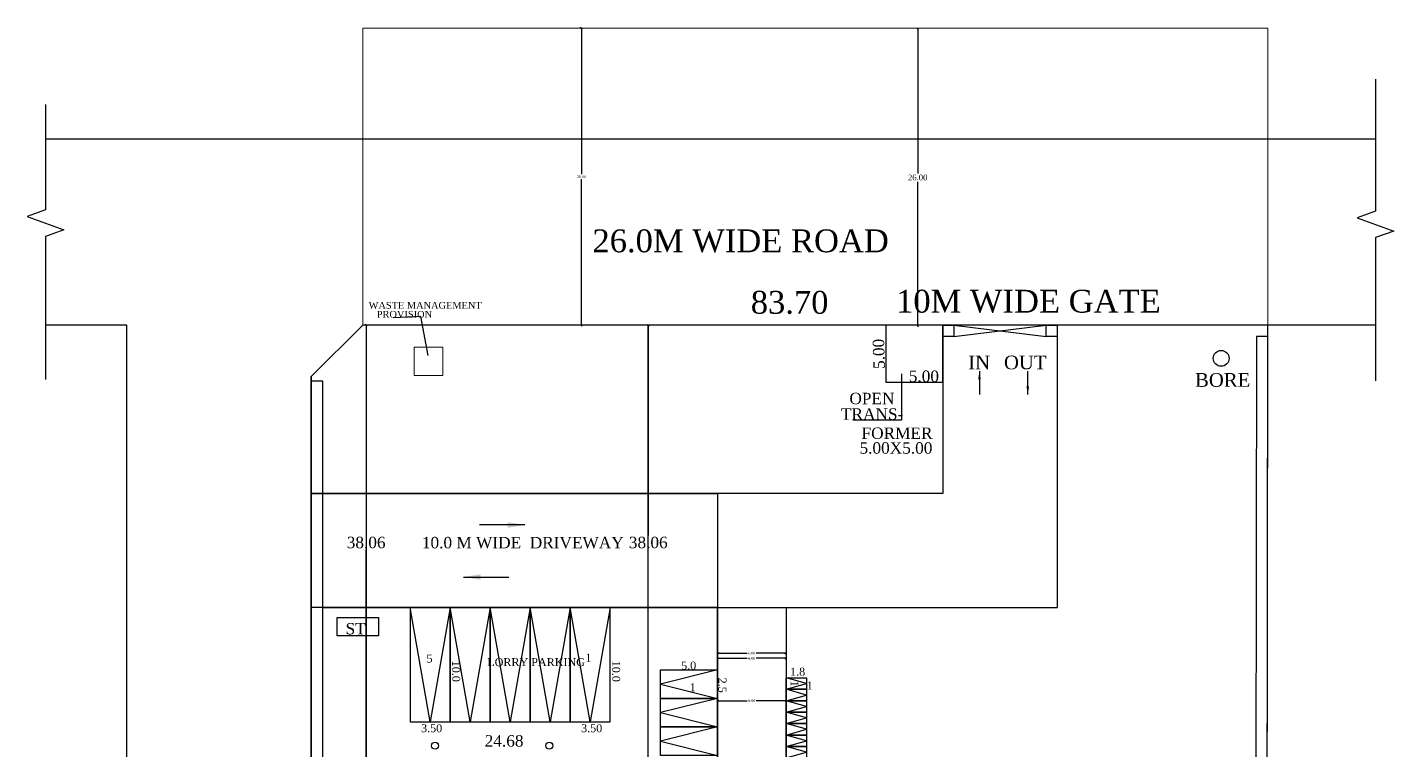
# Model space of a CAD drawing. Header units: metres. Extents: x 9436 to 9850, y -3407 to -3224.
# Drawn here: x 9730.1 to 9849.7, y -3287.8 to -3224.5 of the extents above; entities that cross this region are included whole.
import ezdxf

# ---------------------------------------------------------------- set-up
doc = ezdxf.new("R2010")
doc.units = ezdxf.units.M
doc.header["$MEASUREMENT"] = 0
for name, color, linetype in [('AS_AT_SITE', 1, 'Continuous'), ('BLK_1_LVL_0_FRONT_SETBACK', 2, 'Continuous'), ('DRIVE_WAY', 7, 'Continuous'), ('FMB_OR_PLR', 1, 'Continuous'), ('LORRY_PARKING', 7, 'Continuous'), ('PER_AISLE_WIDTH', 7, 'Continuous'), ('PLOT_BOUNDARY', 70, 'Continuous'), ('RWH', 130, 'Continuous'), ('SUPER_IMPOSED', 1, 'Continuous'), ('TRANSFORMER_YARD', 7, 'Continuous'), ('TWO_WHEELER_DRIVE_WAY', 6, 'Continuous')]:
    doc.layers.add(name, color=color, linetype=linetype)
doc.layers.add('PARKING_SLOT', color=30, linetype='Continuous', plot=False)
doc.layers.add('TWO_WHEELER_PARKING', color=2, linetype='Continuous', plot=False)
doc.layers.add('ROAD_WIDTH', color=7, linetype='Continuous', lineweight=5)
doc.layers.add('WASTE_DISPOSAL', color=7, linetype='Continuous', lineweight=0)
doc.styles.add('Isa-', font='times.ttf')
doc.styles.get("Standard").update_dxf_attribs({"font": 'arial.ttf'})
doc.styles.add('STYLE2', font='times.ttf')
doc.dimstyles.new('ISO-25', dxfattribs={"dimscale": 0, "dimtxt": 0.23, "dimasz": 0.15, "dimexe": 1.25, "dimexo": 0.625, "dimgap": 0.11, "dimtad": 0, "dimtih": 1, "dimtoh": 1, "dimzin": 1, "dimdsep": 46, "dimtxsty": 'STYLE2', "dimblk": 'OBLIQUE', "dimcen": 0, "dimse1": 1, "dimse2": 1, "dimclrd": 1, "dimclrt": 3, "dimadec": 0, "dimazin": 2, "dimtfac": 1, "dimtix": 1, "dimtofl": 0, "dimtmove": 0, "dimatfit": 3, "dimfxl": 0, "dimtolj": 1, "dimarcsym": 0})
doc.dimstyles.get("Standard").update_dxf_attribs({"dimtxt": 0.18, "dimasz": 0.18, "dimexe": 0.18, "dimexo": 0.0625, "dimgap": 0.09, "dimtad": 0, "dimtih": 1, "dimtoh": 1, "dimdec": 4, "dimzin": 0, "dimdsep": 46, "dimtxsty": 'Standard', "dimcen": 0.09, "dimadec": 0, "dimazin": 0, "dimtfac": 1, "dimtdec": 4, "dimtofl": 0, "dimtmove": 0, "dimatfit": 3, "dimfxl": 0, "dimtolj": 1, "dimtzin": 0, "dimarcsym": 0})

# ---------------------------------------------------------------- blocks, each defined once
blk = doc.blocks.new('_Oblique')
at = {"color": 0, "linetype": 'ByBlock', "lineweight": -2}
blk.add_line((-0.5, -0.5), (0.5, 0.5), dxfattribs=at)
blk = doc.blocks.new('*D307')
at = {"color": 1, "lineweight": -2}
for p, q in [((9759.79, -3250.56), (9759.79, -3268.97)), ((9759.79, -3288.62), (9759.79, -3270.21))]:
    blk.add_line(p, q, dxfattribs=at)
at = {"layer": 'Defpoints', "color": 0}
for p in [(9759.79, -3250.56), (9759.79, -3250.56), (9759.79, -3288.62)]:
    blk.add_point(p, dxfattribs=at)
at = {"color": 1, "lineweight": -2, "xscale": 0.15, "yscale": 0.15, "zscale": 0.15}
for p, rotation in [((9759.79, -3250.56), 90), ((9759.79, -3288.62), 270)]:
    blk.add_blockref('_Oblique', p, dxfattribs=dict(at, rotation=rotation))
at = {"color": 3, "insert": (9759.79, -3269.59), "char_height": 1, "attachment_point": 5, "style": 'STYLE2'}
blk.add_mtext('\\A1;38.06', dxfattribs=at)
blk = doc.blocks.new('*D308')
at = {"color": 1, "lineweight": -2}
for p, q in [((9784.47, -3250.56), (9784.47, -3268.97)), ((9784.47, -3288.62), (9784.47, -3270.21))]:
    blk.add_line(p, q, dxfattribs=at)
at = {"layer": 'Defpoints', "color": 0}
for p in [(9784.47, -3250.56), (9784.47, -3250.56), (9784.47, -3288.62)]:
    blk.add_point(p, dxfattribs=at)
at = {"color": 1, "lineweight": -2, "xscale": 0.15, "yscale": 0.15, "zscale": 0.15}
for p, rotation in [((9784.47, -3250.56), 89.9999017881901), ((9784.47, -3288.62), 269.9999017881901)]:
    blk.add_blockref('_Oblique', p, dxfattribs=dict(at, rotation=rotation))
at = {"color": 3, "insert": (9784.47, -3269.59), "char_height": 1, "attachment_point": 5, "style": 'STYLE2'}
blk.add_mtext('\\A1;38.06', dxfattribs=at)
blk = doc.blocks.new('*D317')
at = {"layer": 'Defpoints', "color": 0}
for p in [(9790.53, -3275.28), (9796.53, -3275.28), (9790.53, -3279.27)]:
    blk.add_point(p, dxfattribs=at)
at = {"layer": 'DRIVE_WAY', "color": 1, "lineweight": -2}
for p, q in [((9790.53, -3279.27), (9793.13, -3279.27)), ((9796.53, -3279.27), (9793.92, -3279.27))]:
    blk.add_line(p, q, dxfattribs=at)
at = {"layer": 'DRIVE_WAY', "color": 1, "lineweight": -2, "xscale": 0.15, "yscale": 0.15, "zscale": 0.15, "rotation": 180}
blk.add_blockref('_Oblique', (9790.53, -3279.27), dxfattribs=at)
at = {"layer": 'DRIVE_WAY', "color": 1, "lineweight": -2, "xscale": 0.15, "yscale": 0.15, "zscale": 0.15}
blk.add_blockref('_Oblique', (9796.53, -3279.27), dxfattribs=at)
at = {"layer": 'DRIVE_WAY', "color": 3, "insert": (9793.53, -3279.27), "char_height": 0.23, "attachment_point": 5, "style": 'STYLE2'}
blk.add_mtext('\\A1;6.00', dxfattribs=at)
blk = doc.blocks.new('*D318')
at = {"layer": 'Defpoints', "color": 0}
for p in [(9790.53, -3275.28), (9796.53, -3275.28), (9790.53, -3283.43)]:
    blk.add_point(p, dxfattribs=at)
at = {"layer": 'PER_AISLE_WIDTH', "color": 1, "lineweight": -2}
for p, q in [((9790.53, -3283.43), (9793.13, -3283.43)), ((9796.53, -3283.43), (9793.92, -3283.43))]:
    blk.add_line(p, q, dxfattribs=at)
at = {"layer": 'PER_AISLE_WIDTH', "color": 1, "lineweight": -2, "xscale": 0.15, "yscale": 0.15, "zscale": 0.15, "rotation": 180}
blk.add_blockref('_Oblique', (9790.53, -3283.43), dxfattribs=at)
at = {"layer": 'PER_AISLE_WIDTH', "color": 1, "lineweight": -2, "xscale": 0.15, "yscale": 0.15, "zscale": 0.15}
blk.add_blockref('_Oblique', (9796.53, -3283.43), dxfattribs=at)
at = {"layer": 'PER_AISLE_WIDTH', "color": 3, "insert": (9793.53, -3283.43), "char_height": 0.23, "attachment_point": 5, "style": 'STYLE2'}
blk.add_mtext('\\A1;6.00', dxfattribs=at)
blk = doc.blocks.new('*D319')
at = {"layer": 'Defpoints', "color": 0}
for p in [(9790.53, -3275.28), (9796.53, -3275.28), (9790.53, -3279.72)]:
    blk.add_point(p, dxfattribs=at)
at = {"layer": 'TWO_WHEELER_DRIVE_WAY', "color": 1, "lineweight": -2}
for p, q in [((9790.53, -3279.72), (9793.13, -3279.72)), ((9796.53, -3279.72), (9793.92, -3279.72))]:
    blk.add_line(p, q, dxfattribs=at)
at = {"layer": 'TWO_WHEELER_DRIVE_WAY', "color": 1, "lineweight": -2, "xscale": 0.15, "yscale": 0.15, "zscale": 0.15, "rotation": 180}
blk.add_blockref('_Oblique', (9790.53, -3279.72), dxfattribs=at)
at = {"layer": 'TWO_WHEELER_DRIVE_WAY', "color": 1, "lineweight": -2, "xscale": 0.15, "yscale": 0.15, "zscale": 0.15}
blk.add_blockref('_Oblique', (9796.53, -3279.72), dxfattribs=at)
at = {"layer": 'TWO_WHEELER_DRIVE_WAY', "color": 3, "insert": (9793.53, -3279.72), "char_height": 0.23, "attachment_point": 5, "style": 'STYLE2'}
blk.add_mtext('\\A1;6.00', dxfattribs=at)
blk = doc.blocks.new('*D305')
at = {"layer": 'Defpoints', "color": 0, "ltscale": 2}
for p in [(9808.04, -3224.63), (9811.3, -3224.63), (9811.3, -3250.63)]:
    blk.add_point(p, dxfattribs=at)
at = {"layer": 'TRANSFORMER_YARD', "color": 1, "lineweight": -2, "ltscale": 2}
for p, q in [((9808.04, -3224.63), (9808.04, -3237.27)), ((9808.04, -3250.63), (9808.04, -3238))]:
    blk.add_line(p, q, dxfattribs=at)
at = {"layer": 'TRANSFORMER_YARD', "color": 1, "lineweight": -2, "ltscale": 2, "xscale": 0.15, "yscale": 0.15, "zscale": 0.15}
for p, rotation in [((9808.04, -3224.63), 90), ((9808.04, -3250.63), 270)]:
    blk.add_blockref('_Oblique', p, dxfattribs=dict(at, rotation=rotation))
at = {"layer": 'TRANSFORMER_YARD', "color": 3, "lineweight": 25, "ltscale": 2, "insert": (9808.04, -3237.63), "char_height": 0.5, "attachment_point": 5, "style": 'STYLE2'}
blk.add_mtext('\\A1;26.00', dxfattribs=at)
blk = doc.blocks.new('*D320')
at = {"layer": 'Defpoints', "color": 0}
for p in [(9778.62, -3224.56), (9778.62, -3224.56), (9778.62, -3250.56)]:
    blk.add_point(p, dxfattribs=at)
at = {"layer": 'ROAD_WIDTH', "color": 1, "lineweight": -2}
for p, q in [((9778.62, -3224.56), (9778.62, -3237.33)), ((9778.62, -3250.56), (9778.62, -3237.79))]:
    blk.add_line(p, q, dxfattribs=at)
at = {"layer": 'ROAD_WIDTH', "color": 1, "lineweight": -2, "xscale": 0.15, "yscale": 0.15, "zscale": 0.15}
for p, rotation in [((9778.62, -3224.56), 90), ((9778.62, -3250.56), 270)]:
    blk.add_blockref('_Oblique', p, dxfattribs=dict(at, rotation=rotation))
at = {"layer": 'ROAD_WIDTH', "color": 3, "insert": (9778.62, -3237.56), "char_height": 0.23, "attachment_point": 5, "style": 'STYLE2'}
blk.add_mtext('\\A1;26.00', dxfattribs=at)

msp = doc.modelspace()

# ---------------------------------------------------------------- linework, layer by layer
at = {"color": 7}
for p, q in [((9848.08438, -3234.28341), (9731.7466, -3234.28341)), ((9738.85828, -3250.55901), (9731.7466, -3250.55901)), ((9738.85828, -3398.20906), (9738.85828, -3250.55901)), ((9848.08438, -3250.55916), (9759.48674, -3250.55916)), ((9810.24275, -3250.55926), (9810.24275, -3251.55926)), ((9811.21642, -3250.55926), (9819.26909, -3251.55927)), ((9811.21642, -3251.55925), (9819.26909, -3250.55928)), ((9820.24275, -3250.55928), (9820.24275, -3251.55928)), ((9810.24275, -3251.55926), (9810.24275, -3265.27944)), ((9820.24275, -3251.55926), (9820.24275, -3275.27944)), ((9754.98674, -3398.20906), (9754.98674, -3255.05916)), ((9810.24275, -3265.27944), (9754.98674, -3265.27944)), ((9755.98674, -3265.27944), (9786.52676, -3265.27944)), ((9790.52676, -3275.27944), (9754.98674, -3275.27944)), ((9755.98674, -3275.27944), (9790.52676, -3275.27944)), ((9790.52676, -3275.27944), (9790.52676, -3389.95901)), ((9796.52676, -3275.27944), (9796.52676, -3389.95901)), ((9796.52676, -3275.27944), (9820.24275, -3275.27944))]:
    msp.add_line(p, q, dxfattribs=at)
at = {"color": 7, "linetype": 'Continuous'}
for points in [[(9848.08438, -3229.03255), (9848.08438, -3240.57097), (9846.48676, -3241.15245), (9849.682, -3242.31542), (9848.08438, -3242.89691), (9848.08438, -3255.43051)], [(9731.7466, -3231.24318), (9731.7466, -3240.46576), (9730.14899, -3241.04725), (9733.34422, -3242.21022), (9731.7466, -3242.79171), (9731.7466, -3255.32531)]]:
    msp.add_lwpolyline(points, dxfattribs=at)
at = {"color": 7}
for points in [[(9754.98674, -3255.05901), (9754.98674, -3389.95901), (9838.48674, -3389.95901), (9838.68674, -3250.55916), (9759.48674, -3250.55902)], [(9811.21642, -3250.55926), (9811.21642, -3251.55925), (9810.24275, -3251.55925), (9810.24275, -3250.55926)], [(9820.24275, -3250.55928), (9820.24275, -3251.55927), (9819.26909, -3251.55927), (9819.26909, -3250.55928)]]:
    msp.add_lwpolyline(points, close=True, dxfattribs=at)
for points in [[(9754.98674, -3389.95901), (9838.48674, -3389.95901), (9838.68674, -3250.55916)], [(9767.13871, -3275.27944), (9765.38871, -3285.27944), (9763.63871, -3275.27944)], [(9770.63871, -3275.27944), (9768.88871, -3285.27944), (9767.13871, -3275.27944)], [(9774.13871, -3275.27944), (9772.38871, -3285.27944), (9770.63871, -3275.27944)], [(9777.63871, -3275.27944), (9775.88871, -3285.27944), (9774.13871, -3275.27944)], [(9781.13871, -3275.27944), (9779.38871, -3285.27944), (9777.63871, -3275.27944)], [(9790.52676, -3280.72311), (9785.52676, -3281.97311), (9790.52676, -3283.22311)], [(9796.52676, -3282.43374), (9798.32676, -3281.93374), (9796.52676, -3281.43374)], [(9790.52676, -3283.22311), (9785.52676, -3284.47311), (9790.52676, -3285.72311)], [(9796.52676, -3283.43374), (9798.32676, -3282.93374), (9796.52676, -3282.43374)], [(9796.52676, -3284.43374), (9798.32676, -3283.93374), (9796.52676, -3283.43374)], [(9796.52676, -3285.43374), (9798.32676, -3284.93374), (9796.52676, -3284.43374)], [(9790.52676, -3285.72311), (9785.52676, -3286.97311), (9790.52676, -3288.22311)], [(9796.52676, -3286.43374), (9798.32676, -3285.93374), (9796.52676, -3285.43374)], [(9796.52676, -3287.43374), (9798.32676, -3286.93374), (9796.52676, -3286.43374)], [(9796.52676, -3288.43374), (9798.32676, -3287.93374), (9796.52676, -3287.43374)]]:
    msp.add_lwpolyline(points, dxfattribs=at)
at = {"color": 6}
for points in [[(9790.52676, -3275.27944), (9754.98674, -3275.27944), (9754.98674, -3265.27944), (9790.52676, -3265.27944)], [(9757.25686, -3276.15122), (9760.86423, -3276.15122), (9760.86423, -3277.7596), (9757.25686, -3277.7596)], [(9796.52676, -3389.95901), (9790.52676, -3389.95901), (9790.52676, -3275.27944), (9796.52676, -3275.27944)]]:
    msp.add_lwpolyline(points, close=True, dxfattribs=at)
msp.add_circle((9834.59013, -3253.4661), 0.69311, dxfattribs=at)
at = {"color": 7}
for centre in [(9765.81886, -3287.36639), (9775.81886, -3287.36639)]:
    msp.add_circle(centre, 0.30308, dxfattribs=at)
at = {"layer": 'AS_AT_SITE', "color": 6}
msp.add_lwpolyline([(9754.98674, -3255.05901), (9754.98674, -3389.95901), (9838.48674, -3389.95901), (9838.68674, -3250.55916), (9759.48674, -3250.55902)], close=True, dxfattribs=at)
at = {"layer": 'BLK_1_LVL_0_FRONT_SETBACK', "color": 2}
msp.add_lwpolyline([(9759.78674, -3288.61916), (9784.46674, -3288.6192), (9784.46681, -3250.55916), (9759.78681, -3250.55916)], close=True, dxfattribs=at)
at = {"layer": 'DRIVE_WAY', "color": 255}
for points in [[(9790.52676, -3275.27944), (9754.98674, -3275.27944), (9754.98674, -3265.27944), (9790.52676, -3265.27944)], [(9796.52676, -3389.95901), (9790.52676, -3389.95901), (9790.52676, -3275.27944), (9796.52676, -3275.27944)]]:
    msp.add_lwpolyline(points, close=True, dxfattribs=at)
at = {"layer": 'FMB_OR_PLR', "color": 70}
msp.add_lwpolyline([(9754.98674, -3255.05901), (9754.98674, -3389.95901), (9838.48674, -3389.95901), (9838.68674, -3250.55916), (9759.48674, -3250.55902)], close=True, dxfattribs=at)
at = {"layer": 'LORRY_PARKING', "color": 175, "ltscale": 400}
for points in [[(9767.13871, -3275.27944), (9763.63871, -3275.27944), (9763.63871, -3285.27944), (9767.13871, -3285.27944)], [(9770.63871, -3275.27944), (9767.13871, -3275.27944), (9767.13871, -3285.27944), (9770.63871, -3285.27944)], [(9774.13871, -3275.27944), (9770.63871, -3275.27944), (9770.63871, -3285.27944), (9774.13871, -3285.27944)], [(9777.63871, -3275.27944), (9774.13871, -3275.27944), (9774.13871, -3285.27944), (9777.63871, -3285.27944)], [(9781.13871, -3275.27944), (9777.63871, -3275.27944), (9777.63871, -3285.27944), (9781.13871, -3285.27944)]]:
    msp.add_lwpolyline(points, close=True, dxfattribs=at)
at = {"layer": 'PARKING_SLOT', "linetype": 'Continuous'}
for points in [[(9790.52676, -3280.72311), (9790.52676, -3283.22311), (9785.52676, -3283.22311), (9785.52676, -3280.72311)], [(9790.52676, -3283.22311), (9790.52676, -3285.72311), (9785.52676, -3285.72311), (9785.52676, -3283.22311)], [(9790.52676, -3285.72311), (9790.52676, -3288.22311), (9785.52676, -3288.22311), (9785.52676, -3285.72311)]]:
    msp.add_lwpolyline(points, close=True, dxfattribs=at)
at = {"layer": 'PER_AISLE_WIDTH', "color": 5}
for points in [[(9790.52676, -3275.27944), (9754.98674, -3275.27944), (9754.98674, -3265.27944), (9790.52676, -3265.27944)], [(9796.52676, -3389.95901), (9790.52676, -3389.95901), (9790.52676, -3275.27944), (9796.52676, -3275.27944)]]:
    msp.add_lwpolyline(points, close=True, dxfattribs=at)
at = {"layer": 'PLOT_BOUNDARY', "color": 70, "linetype": 'ByBlock'}
msp.add_lwpolyline([(9754.98674, -3255.05901), (9754.98674, -3389.95901), (9838.48674, -3389.95901), (9838.68674, -3250.55916), (9759.48674, -3250.55902)], close=True, dxfattribs=at)
at = {"layer": 'ROAD_WIDTH', "color": 2}
msp.add_lwpolyline([(9759.48628, -3250.55916), (9838.68674, -3250.55916), (9838.68674, -3224.5593), (9759.48628, -3224.5593)], close=True, dxfattribs=at)
at = {"layer": 'RWH', "color": 130}
msp.add_lwpolyline([(9837.68531, -3251.5593), (9837.48818, -3388.95916), (9755.98674, -3388.95916), (9755.98674, -3255.47337), (9754.98674, -3255.47337), (9754.98674, -3389.95901), (9838.48674, -3389.95901), (9838.68531, -3251.5593)], close=True, dxfattribs=at)
at = {"layer": 'SUPER_IMPOSED', "color": 5}
msp.add_lwpolyline([(9754.98674, -3255.05901), (9754.98674, -3389.95901), (9838.48674, -3389.95901), (9838.68674, -3250.55916), (9759.48674, -3250.55902)], close=True, dxfattribs=at)
at = {"layer": 'TRANSFORMER_YARD', "color": 7, "lineweight": 25, "ltscale": 2}
msp.add_lwpolyline([(9805.24275, -3255.55926), (9810.24275, -3255.55926), (9810.24275, -3250.55926), (9805.24275, -3250.55926)], close=True, dxfattribs=at)
at = {"layer": 'TWO_WHEELER_DRIVE_WAY', "color": 6}
for points in [[(9790.52676, -3275.27944), (9754.98674, -3275.27944), (9754.98674, -3265.27944), (9790.52676, -3265.27944)], [(9796.52676, -3389.95901), (9790.52676, -3389.95901), (9790.52676, -3275.27944), (9796.52676, -3275.27944)]]:
    msp.add_lwpolyline(points, close=True, dxfattribs=at)
at = {"layer": 'TWO_WHEELER_PARKING', "color": 2, "lineweight": 25, "ltscale": 2}
for points in [[(9798.32676, -3282.43374), (9796.52676, -3282.43374), (9796.52676, -3281.43374), (9798.32676, -3281.43374)], [(9798.32676, -3283.43374), (9796.52676, -3283.43374), (9796.52676, -3282.43374), (9798.32676, -3282.43374)], [(9798.32676, -3284.43374), (9796.52676, -3284.43374), (9796.52676, -3283.43374), (9798.32676, -3283.43374)], [(9798.32676, -3285.43374), (9796.52676, -3285.43374), (9796.52676, -3284.43374), (9798.32676, -3284.43374)], [(9798.32676, -3286.43374), (9796.52676, -3286.43374), (9796.52676, -3285.43374), (9798.32676, -3285.43374)], [(9798.32676, -3287.43374), (9796.52676, -3287.43374), (9796.52676, -3286.43374), (9798.32676, -3286.43374)], [(9798.32676, -3288.43374), (9796.52676, -3288.43374), (9796.52676, -3287.43374), (9798.32676, -3287.43374)]]:
    msp.add_lwpolyline(points, close=True, dxfattribs=at)
at = {"layer": 'WASTE_DISPOSAL', "color": 2}
msp.add_lwpolyline([(9766.49985, -3252.46849), (9763.99985, -3252.46849), (9763.99985, -3254.96849), (9766.49985, -3254.96849)], close=True, dxfattribs=at)

# ---------------------------------------------------------------- texts
at = {"color": 6, "style": 'Isa-'}
for s, height, p in [('26.0M WIDE ROAD', 2, (9779.5887, -3244.1752)), ('10M WIDE GATE', 2, (9806.15007, -3249.45965)), ('5.00', 1, (9807.26285, -3255.52726)), ('OPEN ', 1, (9802.06922, -3257.47638)), ('TRANS-', 1, (9801.3305, -3258.83764)), ('FORMER', 1, (9803.12992, -3260.51585)), ('5.00X5.00', 1, (9802.95148, -3261.80761)), ('10.0 M WIDE  DRIVEWAY', 1, (9764.66603, -3270.09351)), ('ST', 1, (9757.99097, -3277.62543)), ('5', 0.7, (9765.07273, -3280.08961)), ('LORRY PARKING', 0.7, (9770.38661, -3280.40465)), ('1', 0.7, (9778.97674, -3280.00576)), ('5.0', 0.7, (9787.34664, -3280.70327)), ('1.8', 0.7, (9796.87641, -3281.2395)), ('1', 0.7, (9788.09766, -3282.60055)), ('1', 0.7, (9798.3375, -3282.44688)), ('3.50', 0.7, (9764.59533, -3286.18812)), ('3.50', 0.7, (9778.59533, -3286.18812))]:
    msp.add_text(s, height=height, dxfattribs=at).set_placement(p)
at = {"color": 3, "lineweight": 25, "ltscale": 0.25, "style": 'STYLE2'}
for s, p in [('WASTE MANAGEMENT', (9760.00773, -3249.12062)), ('PROVISION', (9760.7232, -3249.90595))]:
    msp.add_text(s, height=0.6, dxfattribs=at).set_placement(p)
at = {"color": 6, "style": 'Isa-'}
for s, height, rotation, p in [('5.00', 1, 91.7789767, (9805.17695, -3254.37867)), ('10.0', 0.7, 270, (9767.31429, -3279.93104)), ('10.0', 0.7, 270, (9781.31429, -3279.93104)), ('2.5', 0.7, 270, (9790.61416, -3281.41355)), ('1', 0.7, 270, (9796.93732, -3281.67665))]:
    msp.add_text(s, height=height, rotation=rotation, dxfattribs=at).set_placement(p)
at = {"color": 3, "attachment_point": 5, "rotation": 359.9177966, "style": 'STYLE2'}
for s, insert, char_height in [('\\A1;83.70', (9796.83674, -3248.57902), 2), ('\\A1;24.68', (9771.86001, -3286.95664), 1)]:
    msp.add_mtext(s, dxfattribs=dict(at, insert=insert, char_height=char_height))
at = {"color": 3, "char_height": 1.2, "attachment_point": 5, "style": 'STYLE2'}
for s, insert in [('\\A1;IN', (9813.41916, -3253.82899)), ('\\A1;OUT', (9817.45033, -3253.82899)), ('\\A1;BORE', (9834.72179, -3255.36157))]:
    msp.add_mtext(s, dxfattribs=dict(at, insert=insert))

# ---------------------------------------------------------------- dimensions: what is measured, and where the dimension line sits
at = {"color": 7}
for p1, p2, picture, middle in [((9759.78674, -3288.61916), (9759.78674, -3250.55916), '*D307', (9759.78674, -3269.58916)), ((9784.46674, -3288.61916), (9784.46681, -3250.55906), '*D308', (9784.46677, -3269.58911))]:
    dim = msp.add_aligned_dim(p1=p1, p2=p2, distance=0, dimstyle='ISO-25', override={"dimscale": 1, "dimtxt": 1, "dimfxl": 75, "dimarcsym": 2}, dxfattribs=at)
    dim.commit()
    dim.dimension.update_dxf_attribs({"geometry": picture, "text_midpoint": middle})
at = {"layer": 'DRIVE_WAY', "color": 255}
dim = msp.add_linear_dim(base=(9790.52676, -3279.2662), p1=(9796.52676, -3275.27944), p2=(9790.52676, -3275.27944), dimstyle='ISO-25', override={"dimscale": 1, "dimfxl": 75, "dimarcsym": 2}, dxfattribs=at)
dim.commit()
dim.dimension.update_dxf_attribs({"geometry": '*D317', "text_midpoint": (9793.52676, -3279.2662)})
at = {"layer": 'PER_AISLE_WIDTH', "color": 5}
dim = msp.add_linear_dim(base=(9790.52676, -3283.43194), p1=(9796.52676, -3275.27944), p2=(9790.52676, -3275.27944), dimstyle='ISO-25', override={"dimscale": 1, "dimfxl": 75, "dimarcsym": 2}, dxfattribs=at)
dim.commit()
dim.dimension.update_dxf_attribs({"geometry": '*D318', "text_midpoint": (9793.52676, -3283.43194)})
at = {"layer": 'ROAD_WIDTH', "color": 2}
dim = msp.add_linear_dim(base=(9778.62127, -3224.5593), p1=(9778.62127, -3250.55916), p2=(9778.62127, -3224.5593), angle=90, dimstyle='ISO-25', override={"dimscale": 1, "dimfxl": 75, "dimarcsym": 2}, dxfattribs=at)
dim.commit()
dim.dimension.update_dxf_attribs({"geometry": '*D320', "text_midpoint": (9778.62127, -3237.55923)})
at = {"layer": 'TRANSFORMER_YARD', "color": 7, "lineweight": 25, "ltscale": 2}
dim = msp.add_linear_dim(base=(9808.03766, -3224.63429), p1=(9811.29736, -3250.63416), p2=(9811.29736, -3224.63429), angle=90, dimstyle='ISO-25', override={"dimscale": 1, "dimtxt": 0.5, "dimfxl": 100, "dimfxlon": 1, "dimarcsym": 2}, dxfattribs=at)
dim.commit()
dim.dimension.update_dxf_attribs({"geometry": '*D305', "text_midpoint": (9808.03766, -3237.63422)})
at = {"layer": 'TWO_WHEELER_DRIVE_WAY', "color": 6}
dim = msp.add_linear_dim(base=(9790.52676, -3279.71832), p1=(9796.52676, -3275.27944), p2=(9790.52676, -3275.27944), dimstyle='ISO-25', override={"dimscale": 1, "dimfxl": 75, "dimarcsym": 2}, dxfattribs=at)
dim.commit()
dim.dimension.update_dxf_attribs({"geometry": '*D319', "text_midpoint": (9793.52676, -3279.71832)})

# ---------------------------------------------------------------- leaders
at = {"color": 4, "lineweight": 25, "ltscale": 0.25}
msp.add_leader([(9765.22161, -3253.21456), (9764.56074, -3249.79378), (9762.15151, -3249.92385)], dimstyle='Standard', override={"dimtxt": 0.5, "dimasz": 0.25, "dimgap": 0, "dimtxsty": 'STYLE2'}, dxfattribs=at)
at = {"color": 7}
for points, override in [([(9806.62587, -3254.81491), (9806.62587, -3258.86967), (9802.37704, -3258.86967)], {"dimscale": 1, "dimfxl": 75, "dimarcsym": 2}), ([(9813.44456, -3254.59538), (9813.44456, -3256.62129)], {"dimscale": 1, "dimasz": 0.7, "dimfxl": 100, "dimfxlon": 1, "dimarcsym": 2}), ([(9817.67189, -3256.62129), (9817.67189, -3254.59538)], {"dimscale": 1, "dimasz": 0.7, "dimfxl": 100, "dimfxlon": 1, "dimarcsym": 2})]:
    msp.add_leader(points, dimstyle='ISO-25', override=override, dxfattribs=at)
at = {"color": 6}
for points in [[(9773.66991, -3268.04722), (9769.71679, -3268.04722)], [(9768.30547, -3272.60432), (9772.25859, -3272.60432)]]:
    msp.add_leader(points, dimstyle='ISO-25', override={"dimscale": 1, "dimasz": 1.5, "dimfxl": 75, "dimarcsym": 2}, dxfattribs=at)

doc.saveas('drawing.dxf')
